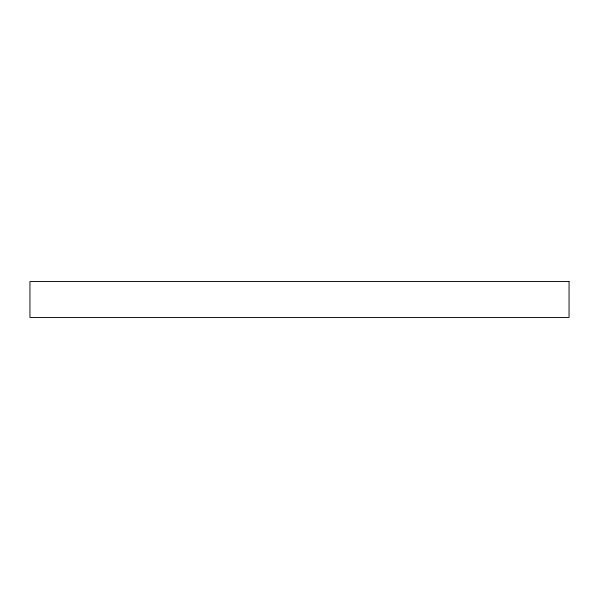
<?xml version="1.0" encoding="UTF-8"?>
<svg xmlns="http://www.w3.org/2000/svg" width="599" height="599" viewBox="0 0 599 599"><rect width="100%" height="100%" fill="white"/><g stroke="black" fill="none" stroke-linecap="round" stroke-linejoin="round"><path stroke-width="0.9" d="M569.05 281.53L29.95 281.53L29.95 317.47L569.05 317.47L569.05 281.53"/></g></svg>
